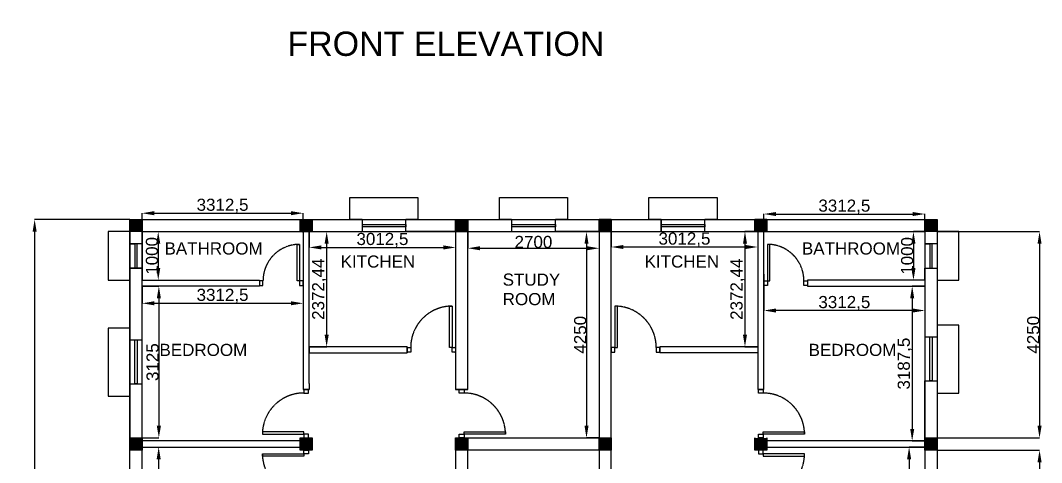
# Model space of a CAD drawing. Header units: millimetres. Extents: x 14705 to 60782, y -107 to 42157.
# Drawn here: x 14705 to 35706, y 12099 to 21207 of the extents above; entities that cross this region are included whole.
import ezdxf

# ---------------------------------------------------------------- set-up
doc = ezdxf.new("R2010")
doc.units = ezdxf.units.MM
doc.linetypes.add('ACAD_ISO02W100', pattern=[15, 12, -3])
for name, color, linetype in [('chajja', 31, 'Continuous'), ('column', 2, 'Continuous'), ('dimension', 20, 'Continuous'), ('door', 131, 'Continuous'), ('door frame', 80, 'Continuous'), ('wall', 7, 'Continuous'), ('window', 221, 'Continuous')]:
    doc.layers.add(name, color=color, linetype=linetype)
doc.styles.get("Standard").update_dxf_attribs({"font": 'arial.ttf'})
doc.dimstyles.new('ISO-25', dxfattribs={"dimtxt": 250, "dimasz": 250, "dimexe": 1.25, "dimexo": 0.625, "dimtad": 1, "dimtxsty": 'Standard', "dimcen": 2.5, "dimadec": 0, "dimazin": 0, "dimtfac": 1, "dimtmove": 0, "dimatfit": 3, "dimfxl": 1, "dimarcsym": 0})

# ---------------------------------------------------------------- blocks, each defined once
blk = doc.blocks.new('*D2')
at = {"layer": 'Defpoints', "color": 0, "transparency": 16777216}
for p in [(16956, 17107), (14997, 1607), (16956, 1607)]:
    blk.add_point(p, dxfattribs=at)
at = {"layer": 'dimension', "color": 0, "lineweight": -2, "transparency": 16777216}
for p, q in [((16956, 17107), (14996, 17107)), ((14997, 16857), (14997, 1857)), ((16956, 1607), (14996, 1607))]:
    blk.add_line(p, q, dxfattribs=at)
at = {"layer": 'dimension', "color": 0, "transparency": 16777216}
for points in [[(14956, 16857), (15039, 16857), (14997, 17107)], [(14956, 1857), (15039, 1857), (14997, 1607)]]:
    blk.add_solid(points, dxfattribs=at)
at = {"layer": 'dimension', "color": 0, "transparency": 16777216, "insert": (14869, 9357), "char_height": 250, "attachment_point": 5, "rotation": 90}
blk.add_mtext('15500', dxfattribs=at)
blk = doc.blocks.new('*D8')
at = {"layer": 'Defpoints', "color": 0, "transparency": 16777216}
for p in [(33556, 12357), (33556, 8357), (35665, 8357)]:
    blk.add_point(p, dxfattribs=at)
at = {"layer": 'dimension', "color": 0, "lineweight": -2, "transparency": 16777216}
for p, q in [((33557, 12357), (35666, 12357)), ((35665, 12107), (35665, 8607)), ((33557, 8357), (35666, 8357))]:
    blk.add_line(p, q, dxfattribs=at)
at = {"layer": 'dimension', "color": 0, "transparency": 16777216}
for points in [[(35623, 12107), (35706, 12107), (35665, 12357)], [(35623, 8607), (35706, 8607), (35665, 8357)]]:
    blk.add_solid(points, dxfattribs=at)
at = {"layer": 'dimension', "color": 0, "transparency": 16777216, "insert": (35536, 10357), "char_height": 250, "attachment_point": 5, "rotation": 90}
blk.add_mtext('4000', dxfattribs=at)
blk = doc.blocks.new('*D9')
at = {"layer": 'Defpoints', "color": 0, "transparency": 16777216}
for p in [(33556, 16857), (33556, 12607), (35665, 12607)]:
    blk.add_point(p, dxfattribs=at)
at = {"layer": 'dimension', "color": 0, "lineweight": -2, "transparency": 16777216}
for p, q in [((33557, 16857), (35666, 16857)), ((35665, 16607), (35665, 12857)), ((33557, 12607), (35666, 12607))]:
    blk.add_line(p, q, dxfattribs=at)
at = {"layer": 'dimension', "color": 0, "transparency": 16777216}
for points in [[(35623, 16607), (35706, 16607), (35665, 16857)], [(35623, 12857), (35706, 12857), (35665, 12607)]]:
    blk.add_solid(points, dxfattribs=at)
at = {"layer": 'dimension', "color": 0, "transparency": 16777216, "insert": (35536, 14732), "char_height": 250, "attachment_point": 5, "rotation": 90}
blk.add_mtext('4250', dxfattribs=at)
blk = doc.blocks.new('*D16')
at = {"layer": 'Defpoints', "color": 0, "transparency": 16777216}
for p in [(17206, 12419), (17206, 8294), (17548, 8294)]:
    blk.add_point(p, dxfattribs=at)
at = {"layer": 'dimension', "color": 0, "lineweight": -2, "transparency": 16777216}
for p, q in [((17207, 12419), (17549, 12419)), ((17548, 12169), (17548, 8544)), ((17207, 8294), (17549, 8294))]:
    blk.add_line(p, q, dxfattribs=at)
at = {"layer": 'dimension', "color": 0, "transparency": 16777216}
for points in [[(17506, 12169), (17590, 12169), (17548, 12419)], [(17506, 8544), (17590, 8544), (17548, 8294)]]:
    blk.add_solid(points, dxfattribs=at)
at = {"layer": 'dimension', "color": 0, "transparency": 16777216, "insert": (17420, 10357), "char_height": 250, "attachment_point": 5, "rotation": 90}
blk.add_mtext('4125', dxfattribs=at)
blk = doc.blocks.new('*D18')
at = {"layer": 'Defpoints', "color": 0, "transparency": 16777216}
for p in [(17206, 15732), (17206, 12607), (17552, 12607)]:
    blk.add_point(p, dxfattribs=at)
at = {"layer": 'dimension', "color": 0, "lineweight": -2, "transparency": 16777216}
for p, q in [((17207, 15732), (17553, 15732)), ((17552, 15482), (17552, 12857)), ((17207, 12607), (17553, 12607))]:
    blk.add_line(p, q, dxfattribs=at)
at = {"layer": 'dimension', "color": 0, "transparency": 16777216}
for points in [[(17510, 15482), (17594, 15482), (17552, 15732)], [(17510, 12857), (17594, 12857), (17552, 12607)]]:
    blk.add_solid(points, dxfattribs=at)
at = {"layer": 'dimension', "color": 0, "transparency": 16777216, "insert": (17424, 14169), "char_height": 250, "attachment_point": 5, "rotation": 90}
blk.add_mtext('3125', dxfattribs=at)
blk = doc.blocks.new('*D19')
at = {"layer": 'Defpoints', "color": 0, "transparency": 16777216}
for p in [(17206, 15732), (20519, 15744), (20519, 15380)]:
    blk.add_point(p, dxfattribs=at)
at = {"layer": 'dimension', "color": 0, "lineweight": -2, "transparency": 16777216}
for p, q in [((17206, 15731), (17206, 15379)), ((20519, 15744), (20519, 15379)), ((17456, 15380), (20269, 15380))]:
    blk.add_line(p, q, dxfattribs=at)
at = {"layer": 'dimension', "color": 0, "transparency": 16777216}
for points in [[(17456, 15422), (17456, 15339), (17206, 15380)], [(20269, 15422), (20269, 15339), (20519, 15380)]]:
    blk.add_solid(points, dxfattribs=at)
at = {"layer": 'dimension', "color": 0, "transparency": 16777216, "insert": (18862, 15531), "char_height": 250, "attachment_point": 5}
blk.add_mtext('3312,5', dxfattribs=at)
blk = doc.blocks.new('*D20')
at = {"layer": 'Defpoints', "color": 0, "transparency": 16777216}
for p in [(17206, 16857), (17206, 15857), (17539, 15857)]:
    blk.add_point(p, dxfattribs=at)
at = {"layer": 'dimension', "color": 0, "lineweight": -2, "transparency": 16777216}
for p, q in [((17207, 16857), (17540, 16857)), ((17539, 16607), (17539, 16107)), ((17207, 15857), (17540, 15857))]:
    blk.add_line(p, q, dxfattribs=at)
at = {"layer": 'dimension', "color": 0, "transparency": 16777216}
for points in [[(17498, 16607), (17581, 16607), (17539, 16857)], [(17498, 16107), (17581, 16107), (17539, 15857)]]:
    blk.add_solid(points, dxfattribs=at)
at = {"layer": 'dimension', "color": 0, "transparency": 16777216, "insert": (17411, 16357), "char_height": 250, "attachment_point": 5, "rotation": 90}
blk.add_mtext('1000', dxfattribs=at)
blk = doc.blocks.new('*D21')
at = {"layer": 'Defpoints', "color": 0, "transparency": 16777216}
for p in [(20519, 17236), (17206, 16857), (20519, 16857)]:
    blk.add_point(p, dxfattribs=at)
at = {"layer": 'dimension', "color": 0, "lineweight": -2, "transparency": 16777216}
for p, q in [((17206, 16857), (17206, 17237)), ((17456, 17236), (20269, 17236)), ((20519, 16857), (20519, 17237))]:
    blk.add_line(p, q, dxfattribs=at)
at = {"layer": 'dimension', "color": 0, "transparency": 16777216}
for points in [[(17456, 17278), (17456, 17194), (17206, 17236)], [(20269, 17278), (20269, 17194), (20519, 17236)]]:
    blk.add_solid(points, dxfattribs=at)
at = {"layer": 'dimension', "color": 0, "transparency": 16777216, "insert": (18862, 17387), "char_height": 250, "attachment_point": 5}
blk.add_mtext('3312,5', dxfattribs=at)
blk = doc.blocks.new('*D22')
at = {"layer": 'Defpoints', "color": 0, "transparency": 16777216}
for p in [(20644, 16857), (20644, 14484), (21003, 14484)]:
    blk.add_point(p, dxfattribs=at)
at = {"layer": 'dimension', "color": 0, "lineweight": -2, "transparency": 16777216}
for p, q in [((20644, 16857), (21004, 16857)), ((21003, 16607), (21003, 14734)), ((20644, 14484), (21004, 14484))]:
    blk.add_line(p, q, dxfattribs=at)
at = {"layer": 'dimension', "color": 0, "transparency": 16777216}
for points in [[(20961, 16607), (21045, 16607), (21003, 16857)], [(20961, 14734), (21045, 14734), (21003, 14484)]]:
    blk.add_solid(points, dxfattribs=at)
at = {"layer": 'dimension', "color": 0, "transparency": 16777216, "insert": (20852, 15670), "char_height": 250, "attachment_point": 5, "rotation": 90}
blk.add_mtext('2372,44', dxfattribs=at)
blk = doc.blocks.new('*D23')
at = {"layer": 'Defpoints', "color": 0, "transparency": 16777216}
for p in [(23906, 16857), (26606, 16857), (26606, 16514)]:
    blk.add_point(p, dxfattribs=at)
at = {"layer": 'dimension', "color": 0, "lineweight": -2, "transparency": 16777216}
for p, q in [((23906, 16856), (23906, 16513)), ((26606, 16856), (26606, 16513)), ((24156, 16514), (26356, 16514))]:
    blk.add_line(p, q, dxfattribs=at)
at = {"layer": 'dimension', "color": 0, "transparency": 16777216}
for points in [[(24156, 16556), (24156, 16472), (23906, 16514)], [(26356, 16556), (26356, 16472), (26606, 16514)]]:
    blk.add_solid(points, dxfattribs=at)
at = {"layer": 'dimension', "color": 0, "transparency": 16777216, "insert": (25256, 16642), "char_height": 250, "attachment_point": 5}
blk.add_mtext('2700', dxfattribs=at)
blk = doc.blocks.new('*D24')
at = {"layer": 'Defpoints', "color": 0, "transparency": 16777216}
for p in [(26606, 16857), (26347, 12607), (26606, 12607)]:
    blk.add_point(p, dxfattribs=at)
at = {"layer": 'dimension', "color": 0, "lineweight": -2, "transparency": 16777216}
for p, q in [((26606, 16857), (26346, 16857)), ((26347, 16607), (26347, 12857)), ((26606, 12607), (26346, 12607))]:
    blk.add_line(p, q, dxfattribs=at)
at = {"layer": 'dimension', "color": 0, "transparency": 16777216}
for points in [[(26306, 16607), (26389, 16607), (26347, 16857)], [(26306, 12857), (26389, 12857), (26347, 12607)]]:
    blk.add_solid(points, dxfattribs=at)
at = {"layer": 'dimension', "color": 0, "transparency": 16777216, "insert": (26219, 14732), "char_height": 250, "attachment_point": 5, "rotation": 90}
blk.add_mtext('4250', dxfattribs=at)
blk = doc.blocks.new('*D25')
at = {"layer": 'Defpoints', "color": 0, "transparency": 16777216}
for p in [(29869, 16857), (29606, 14484), (29869, 14484)]:
    blk.add_point(p, dxfattribs=at)
at = {"layer": 'dimension', "color": 0, "lineweight": -2, "transparency": 16777216}
for p, q in [((29868, 16857), (29605, 16857)), ((29606, 16607), (29606, 14734)), ((29868, 14484), (29605, 14484))]:
    blk.add_line(p, q, dxfattribs=at)
at = {"layer": 'dimension', "color": 0, "transparency": 16777216}
for points in [[(29565, 16607), (29648, 16607), (29606, 16857)], [(29565, 14734), (29648, 14734), (29606, 14484)]]:
    blk.add_solid(points, dxfattribs=at)
at = {"layer": 'dimension', "color": 0, "transparency": 16777216, "insert": (29456, 15670), "char_height": 250, "attachment_point": 5, "rotation": 90}
blk.add_mtext('2372,44', dxfattribs=at)
blk = doc.blocks.new('*D26')
at = {"layer": 'Defpoints', "color": 0, "transparency": 16777216}
for p in [(26856, 16857), (29869, 16857), (29869, 16540)]:
    blk.add_point(p, dxfattribs=at)
at = {"layer": 'dimension', "color": 0, "lineweight": -2, "transparency": 16777216}
for p, q in [((26856, 16856), (26856, 16538)), ((29869, 16856), (29869, 16538)), ((27106, 16540), (29619, 16540))]:
    blk.add_line(p, q, dxfattribs=at)
at = {"layer": 'dimension', "color": 0, "transparency": 16777216}
for points in [[(27106, 16581), (27106, 16498), (26856, 16540)], [(29619, 16581), (29619, 16498), (29869, 16540)]]:
    blk.add_solid(points, dxfattribs=at)
at = {"layer": 'dimension', "color": 0, "transparency": 16777216, "insert": (28362, 16690), "char_height": 250, "attachment_point": 5}
blk.add_mtext('3012,5', dxfattribs=at)
blk = doc.blocks.new('*D27')
at = {"layer": 'Defpoints', "color": 0, "transparency": 16777216}
for p in [(20644, 16857), (23656, 16857), (23656, 16531)]:
    blk.add_point(p, dxfattribs=at)
at = {"layer": 'dimension', "color": 0, "lineweight": -2, "transparency": 16777216}
for p, q in [((20644, 16856), (20644, 16530)), ((23656, 16856), (23656, 16530)), ((20894, 16531), (23406, 16531))]:
    blk.add_line(p, q, dxfattribs=at)
at = {"layer": 'dimension', "color": 0, "transparency": 16777216}
for points in [[(20894, 16573), (20894, 16489), (20644, 16531)], [(23406, 16573), (23406, 16489), (23656, 16531)]]:
    blk.add_solid(points, dxfattribs=at)
at = {"layer": 'dimension', "color": 0, "transparency": 16777216, "insert": (22150, 16682), "char_height": 250, "attachment_point": 5}
blk.add_mtext('3012,5', dxfattribs=at)
blk = doc.blocks.new('*D28')
at = {"layer": 'Defpoints', "color": 0, "transparency": 16777216}
for p in [(33306, 17219), (29994, 16857), (33306, 16857)]:
    blk.add_point(p, dxfattribs=at)
at = {"layer": 'dimension', "color": 0, "lineweight": -2, "transparency": 16777216}
for p, q in [((29994, 16857), (29994, 17220)), ((30244, 17219), (33056, 17219)), ((33306, 16857), (33306, 17220))]:
    blk.add_line(p, q, dxfattribs=at)
at = {"layer": 'dimension', "color": 0, "transparency": 16777216}
for points in [[(30244, 17260), (30244, 17177), (29994, 17219)], [(33056, 17260), (33056, 17177), (33306, 17219)]]:
    blk.add_solid(points, dxfattribs=at)
at = {"layer": 'dimension', "color": 0, "transparency": 16777216, "insert": (31650, 17369), "char_height": 250, "attachment_point": 5}
blk.add_mtext('3312,5', dxfattribs=at)
blk = doc.blocks.new('*D29')
at = {"layer": 'Defpoints', "color": 0, "transparency": 16777216}
for p in [(33306, 16857), (33071, 15857), (33306, 15857)]:
    blk.add_point(p, dxfattribs=at)
at = {"layer": 'dimension', "color": 0, "lineweight": -2, "transparency": 16777216}
for p, q in [((33306, 16857), (33070, 16857)), ((33071, 16607), (33071, 16107)), ((33306, 15857), (33070, 15857))]:
    blk.add_line(p, q, dxfattribs=at)
at = {"layer": 'dimension', "color": 0, "transparency": 16777216}
for points in [[(33029, 16607), (33113, 16607), (33071, 16857)], [(33029, 16107), (33113, 16107), (33071, 15857)]]:
    blk.add_solid(points, dxfattribs=at)
at = {"layer": 'dimension', "color": 0, "transparency": 16777216, "insert": (32943, 16357), "char_height": 250, "attachment_point": 5, "rotation": 90}
blk.add_mtext('1000', dxfattribs=at)
blk = doc.blocks.new('*D30')
at = {"layer": 'Defpoints', "color": 0, "transparency": 16777216}
for p in [(33306, 15732), (33045, 12544), (33306, 12544)]:
    blk.add_point(p, dxfattribs=at)
at = {"layer": 'dimension', "color": 0, "lineweight": -2, "transparency": 16777216}
for p, q in [((33306, 15732), (33044, 15732)), ((33045, 15482), (33045, 12794)), ((33306, 12544), (33044, 12544))]:
    blk.add_line(p, q, dxfattribs=at)
at = {"layer": 'dimension', "color": 0, "transparency": 16777216}
for points in [[(33004, 15482), (33087, 15482), (33045, 15732)], [(33004, 12794), (33087, 12794), (33045, 12544)]]:
    blk.add_solid(points, dxfattribs=at)
at = {"layer": 'dimension', "color": 0, "transparency": 16777216, "insert": (32895, 14138), "char_height": 250, "attachment_point": 5, "rotation": 90}
blk.add_mtext('3187,5', dxfattribs=at)
blk = doc.blocks.new('*D31')
at = {"layer": 'Defpoints', "color": 0, "transparency": 16777216}
for p in [(29994, 15732), (33306, 15732), (29994, 15232)]:
    blk.add_point(p, dxfattribs=at)
at = {"layer": 'dimension', "color": 0, "lineweight": -2, "transparency": 16777216}
for p, q in [((29994, 15731), (29994, 15230)), ((33306, 15731), (33306, 15230)), ((33056, 15232), (30244, 15232))]:
    blk.add_line(p, q, dxfattribs=at)
at = {"layer": 'dimension', "color": 0, "transparency": 16777216}
for points in [[(30244, 15273), (30244, 15190), (29994, 15232)], [(33056, 15273), (33056, 15190), (33306, 15232)]]:
    blk.add_solid(points, dxfattribs=at)
at = {"layer": 'dimension', "color": 0, "transparency": 16777216, "insert": (31650, 15383), "char_height": 250, "attachment_point": 5}
blk.add_mtext('3312,5', dxfattribs=at)
blk = doc.blocks.new('*D33')
at = {"layer": 'Defpoints', "color": 0, "transparency": 16777216}
for p in [(33306, 12419), (32982, 8294), (33306, 8294)]:
    blk.add_point(p, dxfattribs=at)
at = {"layer": 'dimension', "color": 0, "lineweight": -2, "transparency": 16777216}
for p, q in [((33306, 12419), (32981, 12419)), ((32982, 12169), (32982, 8544)), ((33306, 8294), (32981, 8294))]:
    blk.add_line(p, q, dxfattribs=at)
at = {"layer": 'dimension', "color": 0, "transparency": 16777216}
for points in [[(32940, 12169), (33024, 12169), (32982, 12419)], [(32940, 8544), (33024, 8544), (32982, 8294)]]:
    blk.add_solid(points, dxfattribs=at)
at = {"layer": 'dimension', "color": 0, "transparency": 16777216, "insert": (32854, 10357), "char_height": 250, "attachment_point": 5, "rotation": 90}
blk.add_mtext('4125', dxfattribs=at)
blk = doc.blocks.new('*D37')
at = {"layer": 'Defpoints', "color": 0, "transparency": 16777216}
for p in [(31294, 26857), (32194, 26857), (32194, 26644), (16956, 1607), (33556, 1607), (33556, 714)]:
    blk.add_point(p, dxfattribs=at)
at = {"layer": 'dimension', "color": 0, "lineweight": -2, "transparency": 16777216}
for p, q in [((31294, 26856), (31294, 26642)), ((32194, 26856), (32194, 26642)), ((31544, 26644), (31944, 26644)), ((16956, 1606), (16956, 713)), ((33556, 1606), (33556, 713)), ((17206, 714), (33306, 714))]:
    blk.add_line(p, q, dxfattribs=at)
at = {"layer": 'dimension', "color": 0, "transparency": 16777216}
for points in [[(31544, 26685), (31544, 26602), (31294, 26644)], [(31944, 26685), (31944, 26602), (32194, 26644)], [(17206, 756), (17206, 672), (16956, 714)], [(33306, 756), (33306, 672), (33556, 714)]]:
    blk.add_solid(points, dxfattribs=at)
at = {"layer": 'dimension', "color": 0, "transparency": 16777216, "char_height": 250, "attachment_point": 5}
for s, insert in [('900', (31744, 26772)), ('16600', (25256, 842))]:
    blk.add_mtext(s, dxfattribs=dict(at, insert=insert))

msp = doc.modelspace()

# ---------------------------------------------------------------- hatches: boundary and pattern name
at = {"layer": 'column'}
h = msp.add_hatch(color=256, dxfattribs=at)
h.dxf.hatch_style = 1
h.paths.add_polyline_path([(17206.219, 17106.656), (16956.219, 17106.656), (16956.219, 16856.656), (17206.219, 16856.656)])
h = msp.add_hatch(color=256, dxfattribs=at)
h.dxf.hatch_style = 1
h.paths.add_polyline_path([(20706.219, 17106.656), (20456.219, 17106.656), (20456.219, 16856.656), (20706.219, 16856.656)])
h = msp.add_hatch(color=256, dxfattribs=at)
h.dxf.hatch_style = 1
h.paths.add_polyline_path([(23906.219, 17106.656), (23656.219, 17106.656), (23656.219, 16856.656), (23906.219, 16856.656)])
h = msp.add_hatch(color=256, dxfattribs=at)
h.dxf.hatch_style = 1
h.paths.add_polyline_path([(26856.219, 17106.656), (26606.219, 17106.656), (26606.219, 16856.656), (26856.219, 16856.656)])
h = msp.add_hatch(color=256, dxfattribs=at)
h.dxf.hatch_style = 1
h.paths.add_polyline_path([(30056.219, 17106.656), (29806.219, 17106.656), (29806.219, 16856.656), (30056.219, 16856.656)])
h = msp.add_hatch(color=256, dxfattribs=at)
h.dxf.hatch_style = 1
h.paths.add_polyline_path([(33556.219, 17106.656), (33306.219, 17106.656), (33306.219, 16856.656), (33556.219, 16856.656)])
h = msp.add_hatch(color=256, dxfattribs=at)
h.dxf.hatch_style = 1
h.paths.add_polyline_path([(17206.219, 12606.656), (16956.219, 12606.656), (16956.219, 12356.656), (17206.219, 12356.656)])
h = msp.add_hatch(color=256, dxfattribs=at)
h.dxf.hatch_style = 1
h.paths.add_polyline_path([(20706.219, 12606.656), (20456.219, 12606.656), (20456.219, 12356.656), (20706.219, 12356.656)])
h = msp.add_hatch(color=256, dxfattribs=at)
h.dxf.hatch_style = 1
h.paths.add_polyline_path([(23906.219, 12606.656), (23656.219, 12606.656), (23656.219, 12356.656), (23906.219, 12356.656)])
h = msp.add_hatch(color=256, dxfattribs=at)
h.dxf.hatch_style = 1
h.paths.add_polyline_path([(26856.219, 12606.656), (26606.219, 12606.656), (26606.219, 12356.656), (26856.219, 12356.656)])
h = msp.add_hatch(color=256, dxfattribs=at)
h.dxf.hatch_style = 1
h.paths.add_polyline_path([(30056.219, 12606.656), (29806.219, 12606.656), (29806.219, 12356.656), (30056.219, 12356.656)])
h = msp.add_hatch(color=256, dxfattribs=at)
h.dxf.hatch_style = 1
h.paths.add_polyline_path([(33556.219, 12606.656), (33306.219, 12606.656), (33306.219, 12356.656), (33556.219, 12356.656)])

# ---------------------------------------------------------------- linework, layer by layer
for p, q in [((20456.219, 17106.656), (20706.219, 17106.656)), ((20456.219, 16856.656), (20456.219, 17106.656)), ((20706.219, 17106.656), (20706.219, 16856.656)), ((30056.219, 17106.656), (29806.219, 17106.656)), ((29806.219, 17106.656), (29806.219, 16856.656)), ((30056.219, 16856.656), (30056.219, 17106.656)), ((20456.219, 12356.656), (20456.219, 12606.656)), ((20706.219, 12606.656), (20706.219, 12356.656)), ((29806.219, 12606.656), (29806.219, 12356.656)), ((30056.219, 12356.656), (30056.219, 12606.656))]:
    msp.add_line(p, q)
msp.add_lwpolyline([(16956.219, 17106.656), (33556.219, 17106.656), (33556.219, 1606.656), (16956.219, 1606.656)], close=True)
msp.add_lwpolyline([(20706.219, 1856.656), (17206.219, 1856.656), (17206.219, 16856.656), (33306.219, 16856.656), (33306.219, 1856.656), (29806.219, 1856.656)])
at = {"layer": 'chajja'}
for p, q in [((21481.219, 17106.656), (21481.219, 17556.656)), ((21481.219, 17556.656), (22881.219, 17556.656)), ((22881.219, 17556.656), (22881.219, 17106.656)), ((24556.219, 17106.656), (24556.219, 17556.656)), ((24556.219, 17556.656), (25956.219, 17556.656)), ((25956.219, 17556.656), (25956.219, 17106.656)), ((27631.219, 17106.656), (27631.219, 17556.656)), ((27631.219, 17556.656), (29031.219, 17556.656)), ((29031.219, 17556.656), (29031.219, 17106.656)), ((21731.219, 17106.656), (21481.219, 17106.656)), ((22881.219, 17106.656), (22631.219, 17106.656)), ((24806.219, 17106.656), (24556.219, 17106.656)), ((25956.219, 17106.656), (25706.219, 17106.656)), ((27881.219, 17106.656), (27631.219, 17106.656)), ((29031.219, 17106.656), (28781.219, 17106.656)), ((16956.219, 16856.656), (16506.219, 16856.656)), ((16506.219, 16856.656), (16506.219, 15856.656)), ((16956.219, 16606.656), (16956.219, 16856.656)), ((34006.219, 16856.656), (33556.219, 16856.656)), ((33556.219, 16856.656), (33556.219, 16606.656)), ((34006.219, 15856.656), (34006.219, 16856.656)), ((16956.219, 15856.656), (16956.219, 16106.656)), ((33556.219, 16106.656), (33556.219, 15856.656)), ((16506.219, 15856.656), (16956.219, 15856.656)), ((33556.219, 15856.656), (34006.219, 15856.656)), ((34006.219, 14931.656), (33556.219, 14931.656)), ((33556.219, 14931.656), (33556.219, 14681.656)), ((34006.219, 13531.656), (34006.219, 14931.656)), ((16956.219, 14869.156), (16506.219, 14869.156)), ((16506.219, 14869.156), (16506.219, 13469.156)), ((16956.219, 14619.156), (16956.219, 14869.156)), ((16956.219, 13469.156), (16956.219, 13719.156)), ((33556.219, 13781.656), (33556.219, 13531.656)), ((16506.219, 13469.156), (16956.219, 13469.156)), ((33556.219, 13531.656), (34006.219, 13531.656))]:
    msp.add_line(p, q, dxfattribs=at)
at = {"layer": 'column'}
for points in [[(16956.219, 17106.656), (17206.219, 17106.656), (17206.219, 16856.656), (16956.219, 16856.656)], [(20456.219, 17106.656), (20706.219, 17106.656), (20706.219, 16856.656), (20456.219, 16856.656)], [(23656.219, 17106.656), (23906.219, 17106.656), (23906.219, 16856.656), (23656.219, 16856.656)], [(26606.219, 17106.656), (26856.219, 17106.656), (26856.219, 16856.656), (26606.219, 16856.656)], [(29806.219, 17106.656), (30056.219, 17106.656), (30056.219, 16856.656), (29806.219, 16856.656)], [(33306.219, 17106.656), (33556.219, 17106.656), (33556.219, 16856.656), (33306.219, 16856.656)], [(16956.219, 12606.656), (17206.219, 12606.656), (17206.219, 12356.656), (16956.219, 12356.656)], [(20456.219, 12606.656), (20706.219, 12606.656), (20706.219, 12356.656), (20456.219, 12356.656)], [(23656.219, 12606.656), (23906.219, 12606.656), (23906.219, 12356.656), (23656.219, 12356.656)], [(26606.219, 12606.656), (26856.219, 12606.656), (26856.219, 12356.656), (26606.219, 12356.656)], [(33306.219, 12606.656), (33556.219, 12606.656), (33556.219, 12356.656), (33306.219, 12356.656)]]:
    msp.add_lwpolyline(points, close=True, dxfattribs=at)
msp.add_lwpolyline([(30056.219, 12606.656), (30056.219, 12356.656), (29806.219, 12356.656), (29806.219, 12606.656)], dxfattribs=at)
at = {"layer": 'door'}
for points in [[(20443.719, 15844.156), (20393.719, 15844.156), (20393.719, 16594.156), (20443.719, 16594.156)], [(30068.719, 15844.156), (30118.719, 15844.156), (30118.719, 16594.156), (30068.719, 16594.156)], [(19693.719, 15844.156), (19618.719, 15844.156), (19618.719, 15744.156), (19693.719, 15744.156)], [(20518.719, 15844.156), (20443.719, 15844.156), (20443.719, 15744.156), (20518.719, 15744.156)], [(29993.719, 15844.156), (30068.719, 15844.156), (30068.719, 15744.156), (29993.719, 15744.156)], [(30818.719, 15844.156), (30893.719, 15844.156), (30893.719, 15744.156), (30818.719, 15744.156)], [(23581.219, 14471.712), (23531.219, 14471.712), (23531.219, 15321.712), (23581.219, 15321.712)], [(26931.219, 14471.712), (26981.219, 14471.712), (26981.219, 15321.712), (26931.219, 15321.712)], [(22731.219, 14371.712), (22656.219, 14371.712), (22656.219, 14471.712), (22731.219, 14471.712)], [(23656.219, 14371.712), (23581.219, 14371.712), (23581.219, 14471.712), (23656.219, 14471.712)], [(26856.219, 14371.712), (26931.219, 14371.712), (26931.219, 14471.712), (26856.219, 14471.712)], [(27781.219, 14371.712), (27856.219, 14371.712), (27856.219, 14471.712), (27781.219, 14471.712)], [(20631.219, 13531.656), (20631.219, 13606.656), (20531.219, 13606.656), (20531.219, 13531.656)], [(23731.219, 13531.656), (23731.219, 13606.656), (23831.219, 13606.656), (23831.219, 13531.656)], [(29881.553, 13531.655), (29881.553, 13606.655), (29981.553, 13606.655), (29981.553, 13531.655)], [(20531.219, 12681.656), (20531.219, 12731.656), (19681.219, 12731.656), (19681.219, 12681.656)], [(20631.219, 12606.656), (20631.219, 12681.656), (20531.219, 12681.656), (20531.219, 12606.656)], [(23731.219, 12606.656), (23731.219, 12681.656), (23831.219, 12681.656), (23831.219, 12606.656)], [(23831.219, 12681.656), (23831.219, 12731.656), (24681.219, 12731.656), (24681.219, 12681.656)], [(29881.553, 12606.655), (29881.553, 12681.655), (29981.553, 12681.655), (29981.553, 12606.655)], [(29981.553, 12681.655), (29981.553, 12731.655), (30831.553, 12731.655), (30831.553, 12681.655)], [(20531.219, 12281.656), (20531.219, 12231.656), (19681.219, 12231.656), (19681.219, 12281.656)], [(20631.219, 12356.656), (20631.219, 12281.656), (20531.219, 12281.656), (20531.219, 12356.656)], [(29881.219, 12356.656), (29881.219, 12281.656), (29981.219, 12281.656), (29981.219, 12356.656)], [(29981.219, 12281.656), (29981.219, 12231.656), (30831.219, 12231.656), (30831.219, 12281.656)]]:
    msp.add_lwpolyline(points, close=True, dxfattribs=at)
at = {"layer": 'door', "linetype": 'ACAD_ISO02W100'}
for centre, radius, start, end in [((20443.719, 15844.156), 750, 90, 180), ((30068.719, 15844.156), 750, 0, 90), ((23581.219, 14471.712), 850, 90, 180), ((26931.219, 14471.712), 850, 0, 90), ((20531.219, 12681.656), 850, 90, 180), ((23831.219, 12681.656), 850, 0, 90), ((29981.553, 12681.655), 850, 0, 90), ((20531.219, 12281.656), 850, 180, 270), ((29981.219, 12281.656), 850, 270, 0)]:
    msp.add_arc(centre, radius, start, end, dxfattribs=at)
at = {"layer": 'door frame'}
for p, q in [((20518.719, 16835.826), (20518.719, 16856.656)), ((29993.719, 15981.656), (29993.719, 15960.826)), ((29993.719, 15877.496), (29993.719, 15856.666)), ((23654.488, 14359.294), (23656.219, 14380.052)), ((23656.219, 14463.382), (23656.219, 14484.212)), ((23739.549, 13606.655), (23656.219, 13606.656)), ((23906.886, 13606.649), (23823.556, 13606.65)), ((20539.549, 12606.656), (20531.219, 12606.656)), ((20631.219, 12607.351), (20622.879, 12606.656)), ((20706.219, 12606.653), (20706.886, 12606.653)), ((23731.219, 12607.351), (23739.559, 12606.656)), ((23822.889, 12606.656), (23831.219, 12606.656)), ((23906.219, 12606.653), (23906.886, 12606.653)), ((29881.553, 12607.35), (29889.893, 12606.655)), ((29973.223, 12606.655), (29981.553, 12606.655)), ((30056.219, 12606.653), (30056.886, 12606.653)), ((20539.549, 12356.656), (20531.219, 12356.656)), ((20631.219, 12355.96), (20622.879, 12356.656)), ((29881.219, 12355.96), (29889.559, 12356.656)), ((29972.889, 12356.656), (29981.219, 12356.656))]:
    msp.add_line(p, q, dxfattribs=at)
at = {"layer": 'wall'}
for p, q in [((16956.219, 17106.656), (16956.219, 12606.656)), ((20706.219, 17106.656), (23656.219, 17106.656)), ((22631.219, 16856.656), (22631.219, 17106.656)), ((23656.219, 17106.656), (23656.219, 13606.656)), ((23906.219, 13606.656), (23906.219, 17106.656)), ((25706.219, 16856.656), (25706.219, 17106.656)), ((26856.219, 17106.656), (26606.219, 17106.656)), ((26606.219, 17106.656), (26606.219, 7407.609)), ((26856.219, 7407.609), (26856.219, 17106.656)), ((27881.219, 16856.656), (27881.219, 17106.656)), ((17206.219, 16856.656), (17206.219, 15856.656)), ((17206.219, 16856.656), (17206.219, 15856.656)), ((20456.219, 16856.656), (20518.719, 16856.656)), ((20518.719, 16856.656), (20518.719, 13606.656)), ((20643.719, 13731.656), (20643.719, 16856.656)), ((23656.219, 16856.656), (22631.219, 16856.656)), ((26606.219, 16856.656), (25706.219, 16856.656)), ((26856.219, 16856.656), (27881.219, 16856.656)), ((29806.219, 16856.656), (29868.719, 16856.656)), ((29868.719, 16856.656), (29868.719, 13731.656)), ((29993.719, 13606.656), (29993.719, 16856.656)), ((33306.219, 16856.656), (33306.219, 15856.656)), ((33306.219, 16856.656), (33306.219, 15856.656)), ((33306.219, 16856.656), (33306.219, 15856.656)), ((33306.219, 16856.656), (33306.219, 15856.656)), ((33306.219, 16856.656), (33306.219, 15856.656)), ((17206.219, 16106.656), (16956.219, 16106.656)), ((17206.219, 15856.656), (17206.219, 16106.656)), ((29993.719, 15981.656), (29993.719, 15856.656)), ((33306.219, 15856.656), (33306.219, 16106.656)), ((33306.219, 16106.656), (33556.219, 16106.656)), ((17206.219, 15856.656), (19618.719, 15856.656)), ((19618.719, 15856.656), (19618.719, 15731.656)), ((29993.719, 15856.656), (29993.719, 15731.656)), ((33306.219, 15856.656), (30893.719, 15856.656)), ((30893.719, 15856.656), (30893.719, 15731.656)), ((19618.719, 15731.656), (17206.219, 15731.656)), ((30893.719, 15731.656), (33306.219, 15731.656)), ((22656.219, 14484.212), (20643.719, 14484.212)), ((20643.719, 14484.212), (20643.719, 14359.212)), ((20643.719, 14359.212), (22656.219, 14359.212)), ((22656.219, 14484.212), (22656.219, 14359.212)), ((23656.219, 14484.212), (23656.219, 14359.212)), ((29868.719, 14484.212), (27856.219, 14484.212)), ((27856.219, 14484.212), (27856.219, 14359.212)), ((29868.719, 14359.212), (27856.219, 14359.212)), ((29606.389, 14484.212), (29868.719, 14484.212)), ((29868.719, 14484.212), (29868.719, 14359.212)), ((16956.219, 12606.656), (16956.219, 13719.156)), ((16956.219, 13719.156), (17206.219, 13719.156)), ((20643.719, 13731.656), (20643.719, 13606.656)), ((29868.719, 13731.656), (29868.719, 13606.656)), ((33306.219, 12606.656), (33306.219, 13781.656)), ((33306.219, 13781.656), (33556.219, 13781.656)), ((20518.719, 13606.656), (20643.719, 13606.656)), ((20531.219, 13606.656), (20631.219, 13606.656)), ((23656.219, 13606.656), (23739.549, 13606.656)), ((23831.219, 13606.656), (23731.219, 13606.656)), ((23739.549, 13606.656), (23823.556, 13606.653)), ((23739.549, 13606.656), (23906.219, 13606.656)), ((29868.719, 13606.656), (29993.719, 13606.656)), ((29981.553, 13606.655), (29881.553, 13606.655)), ((16956.219, 12606.656), (17206.219, 12606.656)), ((20456.219, 12606.656), (20706.219, 12606.656)), ((20531.219, 12606.656), (20631.219, 12606.656)), ((23656.219, 12606.656), (26856.219, 12606.656)), ((23656.219, 12606.656), (23656.219, 7407.609)), ((23831.219, 12606.656), (23731.219, 12606.656)), ((23906.219, 7407.609), (23906.219, 12606.656)), ((29981.553, 12606.655), (29881.553, 12606.655)), ((33306.219, 12606.656), (33556.219, 12606.656)), ((33556.219, 12606.656), (33556.219, 12356.656)), ((20456.219, 12544.156), (17206.219, 12544.156)), ((17206.219, 12356.656), (17206.219, 12419.156)), ((17206.219, 12419.156), (20456.219, 12419.156)), ((20456.219, 12419.156), (20456.219, 12544.156)), ((33306.219, 12544.156), (30056.219, 12544.156)), ((30056.219, 12356.656), (30056.219, 12419.156)), ((30056.219, 12419.156), (33306.219, 12419.156)), ((33306.219, 12419.156), (33306.219, 12544.156)), ((17206.219, 12356.656), (16956.219, 12356.656)), ((20706.219, 12356.656), (20456.219, 12356.656)), ((20531.219, 12356.656), (20631.219, 12356.656)), ((26856.219, 12356.656), (23656.219, 12356.656)), ((30056.219, 12356.656), (29806.219, 12356.656)), ((29981.219, 12356.656), (29881.219, 12356.656)), ((33556.219, 12356.656), (33306.219, 12356.656))]:
    msp.add_line(p, q, dxfattribs=at)
at = {"layer": 'window'}
for p, q in [((21731.219, 17106.656), (21731.219, 16856.656)), ((21731.219, 17106.656), (21731.219, 17006.656)), ((22631.219, 16856.656), (22631.219, 17106.656)), ((24806.219, 17106.656), (24806.219, 16856.656)), ((24806.219, 17106.656), (24806.219, 17006.656)), ((25706.219, 16856.656), (25706.219, 17106.656)), ((27881.219, 17106.656), (27881.219, 16856.656)), ((27881.219, 17106.656), (27881.219, 17006.656)), ((28781.219, 16856.656), (28781.219, 17106.656)), ((21731.219, 17006.656), (22631.219, 17006.656)), ((22631.219, 16956.656), (21731.219, 16956.656)), ((22631.219, 17006.656), (22631.219, 16956.656)), ((24806.219, 17006.656), (25706.219, 17006.656)), ((25706.219, 16956.656), (24806.219, 16956.656)), ((25706.219, 17006.656), (25706.219, 16956.656)), ((27881.219, 17006.656), (28781.219, 17006.656)), ((28781.219, 16956.656), (27881.219, 16956.656)), ((28781.219, 17006.656), (28781.219, 16956.656)), ((17206.219, 16606.656), (16956.219, 16606.656)), ((16956.219, 16606.656), (17056.219, 16606.656)), ((17056.219, 16606.656), (17056.219, 16106.656)), ((17106.219, 16106.656), (17106.219, 16606.656)), ((33556.219, 16606.656), (33306.219, 16606.656)), ((33306.219, 16606.656), (33406.219, 16606.656)), ((33406.219, 16606.656), (33406.219, 16106.656)), ((33456.219, 16106.656), (33456.219, 16606.656)), ((16956.219, 16106.656), (17206.219, 16106.656)), ((17056.219, 16106.656), (17106.219, 16106.656)), ((33306.219, 16106.656), (33556.219, 16106.656)), ((33306.219, 16106.656), (33556.219, 16106.656)), ((33406.219, 16106.656), (33456.219, 16106.656)), ((17206.219, 14619.156), (16956.219, 14619.156)), ((17056.219, 13719.156), (17056.219, 14619.156)), ((17206.219, 14619.156), (17106.219, 14619.156)), ((17106.219, 14619.156), (17106.219, 13719.156)), ((33556.219, 14681.656), (33306.219, 14681.656)), ((33406.219, 13781.656), (33406.219, 14681.656)), ((33556.219, 14681.656), (33456.219, 14681.656)), ((33456.219, 14681.656), (33456.219, 13781.656)), ((16956.219, 13719.156), (17206.219, 13719.156)), ((17106.219, 13719.156), (17056.219, 13719.156)), ((33306.219, 13781.656), (33556.219, 13781.656)), ((33456.219, 13781.656), (33406.219, 13781.656))]:
    msp.add_line(p, q, dxfattribs=at)

# ---------------------------------------------------------------- texts
at = {"layer": 'wall'}
for s, height, p in [('FRONT ELEVATION', 500, (20195.625, 20476.302)), ('BATHROOM', 250, (17668.636, 16384.7)), ('BATHROOM', 250, (30777.321, 16384.7)), ('KITCHEN', 250, (21290.927, 16115.787)), ('KITCHEN', 250, (27541.967, 16115.787)), ('STUDY', 250, (24623.435, 15743.445)), ('ROOM', 250, (24623.435, 15341.842)), ('BEDROOM', 250, (17565.142, 14295.449)), ('BEDROOM', 250, (30915.873, 14295.449))]:
    msp.add_text(s, height=height, dxfattribs=at).set_placement(p)

# ---------------------------------------------------------------- dimensions: what is measured, and where the dimension line sits
at = {"layer": 'dimension'}
for base, p1, p2, picture, middle in [((33556.219, 713.868), (16956.219, 1606.656), (33556.219, 1606.656), '*D37', (25256.219, 842.136)), ((32193.719, 26643.607), (31293.719, 26856.656), (32193.719, 26856.656), '*D37', (31743.719, 26771.875)), ((20518.719, 17235.957), (17206.219, 16856.656), (20518.719, 16856.656), '*D21', (18862.469, 17386.821)), ((33306.219, 17218.629), (29993.719, 16856.656), (33306.219, 16856.656), '*D28', (31649.969, 17369.492)), ((23656.219, 16531.048), (20643.719, 16856.656), (23656.219, 16856.656), '*D27', (22149.969, 16681.912)), ((26606.219, 16514.038), (23906.219, 16856.656), (26606.219, 16856.656), '*D23', (25256.219, 16642.306)), ((29868.719, 16539.553), (26856.219, 16856.656), (29868.719, 16856.656), '*D26', (28362.469, 16690.417)), ((20518.719, 15380.17), (17206.219, 15731.656), (20518.719, 15744.156), '*D19', (18862.469, 15531.034)), ((29993.719, 15231.656), (33306.219, 15731.656), (29993.719, 15731.656), '*D31', (31649.969, 15382.52))]:
    dim = msp.add_linear_dim(base=base, p1=p1, p2=p2, dimstyle='ISO-25', dxfattribs=at)
    dim.commit()
    dim.dimension.update_dxf_attribs({"geometry": picture, "text_midpoint": middle})
for base, p1, p2, picture, middle in [((14997.227, 1606.656), (16956.219, 17106.656), (16956.219, 1606.656), '*D2', (14868.959, 9356.656)), ((17539.191, 15856.656), (17206.219, 16856.656), (17206.219, 15856.656), '*D20', (17410.923, 16356.656)), ((21002.843, 14484.212), (20643.719, 16856.656), (20643.719, 14484.212), '*D22', (20851.979, 15670.434)), ((26347.382, 12606.656), (26606.219, 16856.656), (26606.219, 12606.656), '*D24', (26219.114, 14731.656)), ((29606.389, 14484.212), (29868.719, 16856.656), (29868.719, 14484.212), '*D25', (29455.525, 15670.434)), ((33070.967, 15856.656), (33306.219, 16856.656), (33306.219, 15856.656), '*D29', (32942.699, 16356.656)), ((35664.532, 12606.656), (33556.219, 16856.656), (33556.219, 12606.656), '*D9', (35536.264, 14731.656)), ((17551.855, 12606.656), (17206.219, 15731.656), (17206.219, 12606.656), '*D18', (17423.502, 14169.156)), ((33045.37, 12544.156), (33306.219, 15731.656), (33306.219, 12544.156), '*D30', (32894.506, 14137.906)), ((17548.105, 8294.156), (17206.219, 12419.156), (17206.219, 8294.156), '*D16', (17419.837, 10356.656)), ((32982.031, 8294.156), (33306.219, 12419.156), (33306.219, 8294.156), '*D33', (32853.763, 10356.656)), ((35664.532, 8356.656), (33556.219, 12356.656), (33556.219, 8356.656), '*D8', (35536.264, 10356.656))]:
    dim = msp.add_linear_dim(base=base, p1=p1, p2=p2, angle=90, dimstyle='ISO-25', dxfattribs=at)
    dim.commit()
    dim.dimension.update_dxf_attribs({"geometry": picture, "text_midpoint": middle})

doc.saveas('drawing.dxf')
